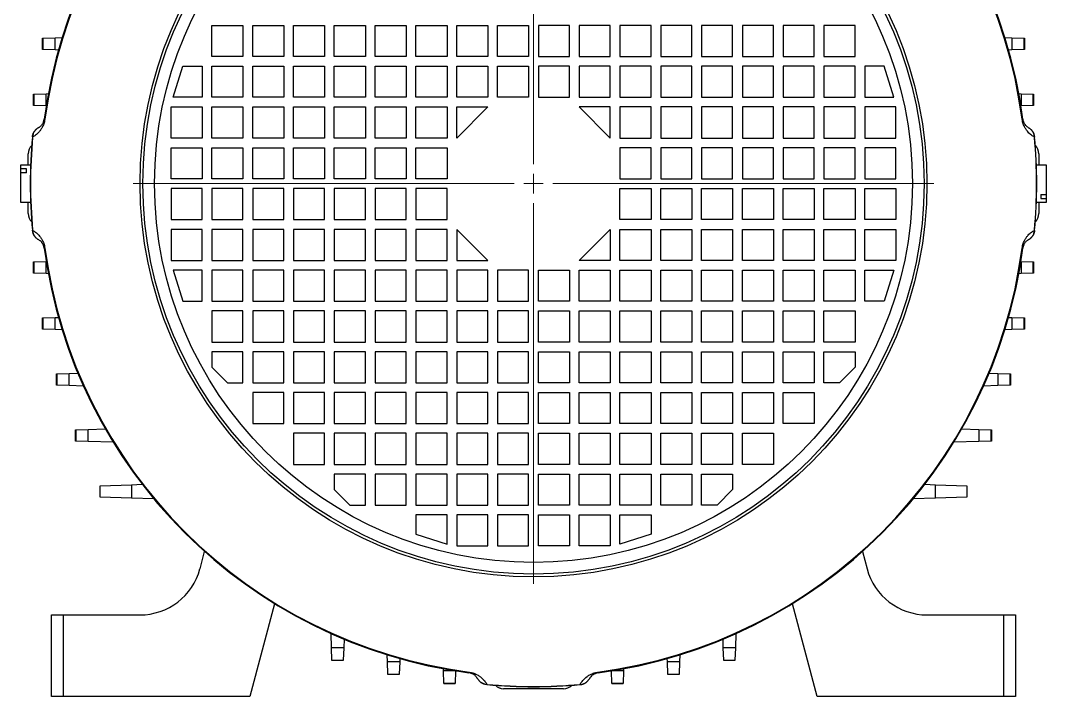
# Model space of a CAD drawing. Header units: millimetres. Extents: x 15 to 1184, y 5 to 836.
# Drawn here: x 281.2 to 413.2, y 488.7 to 575.7 of the extents above; entities that cross this region are included whole.
import ezdxf

# ---------------------------------------------------------------- set-up
doc = ezdxf.new("R2010")
doc.units = ezdxf.units.MM

# ---------------------------------------------------------------- blocks, each defined once
blk = doc.blocks.new('SW_CENTERMARKSYMBOL_0')
at = {"color": 0, "linetype": 'Continuous', "lineweight": 18}
for p, q in [((0, 2.5), (0, 51.5)), ((-2.5, 0), (-51.5, 0)), ((0, 0), (-1.25, 0)), ((0, 0), (0, 1.25)), ((0, 0), (0, -1.25)), ((0, 0), (1.25, 0)), ((2.5, 0), (51.5, 0)), ((0, -2.5), (0, -51.5))]:
    blk.add_line(p, q, dxfattribs=at)

msp = doc.modelspace()

# ---------------------------------------------------------------- linework, layer by layer
at = {"color": 7, "linetype": 'Continuous', "lineweight": 25}
for p, q in [((305.87, 571.1), (305.87, 575.1)), ((305.87, 575.1), (309.87, 575.1)), ((309.87, 575.1), (309.87, 571.1)), ((311.12, 571.1), (311.12, 575.1)), ((311.12, 575.1), (315.12, 575.1)), ((315.12, 575.1), (315.12, 571.1)), ((316.37, 571.1), (316.37, 575.1)), ((316.37, 575.1), (320.37, 575.1)), ((320.37, 575.1), (320.37, 571.1)), ((321.62, 571.1), (321.62, 575.1)), ((321.62, 575.1), (325.62, 575.1)), ((325.62, 575.1), (325.62, 571.1)), ((326.87, 571.1), (326.87, 575.1)), ((326.87, 575.1), (330.87, 575.1)), ((330.87, 575.1), (330.87, 571.1)), ((332.12, 571.1), (332.12, 575.1)), ((332.12, 575.1), (336.12, 575.1)), ((336.12, 575.1), (336.12, 571.1)), ((337.37, 571.1), (337.37, 575.1)), ((337.37, 575.1), (341.37, 575.1)), ((341.37, 575.1), (341.37, 571.1)), ((342.62, 575.1), (346.62, 575.1)), ((342.62, 571.1), (342.62, 575.1)), ((346.62, 575.1), (346.62, 571.1)), ((351.87, 575.1), (347.87, 575.1)), ((347.87, 575.1), (347.87, 571.1)), ((351.87, 571.1), (351.87, 575.1)), ((357.12, 575.1), (353.12, 575.1)), ((353.12, 575.1), (353.12, 571.1)), ((357.12, 571.1), (357.12, 575.1)), ((362.37, 575.1), (358.37, 575.1)), ((358.37, 575.1), (358.37, 571.1)), ((362.37, 571.1), (362.37, 575.1)), ((367.62, 575.1), (363.62, 575.1)), ((363.62, 575.1), (363.62, 571.1)), ((367.62, 571.1), (367.62, 575.1)), ((372.87, 575.1), (368.87, 575.1)), ((368.87, 575.1), (368.87, 571.1)), ((372.87, 571.1), (372.87, 575.1)), ((378.12, 575.1), (374.12, 575.1)), ((374.12, 575.1), (374.12, 571.1)), ((378.12, 571.1), (378.12, 575.1)), ((383.37, 575.1), (379.37, 575.1)), ((379.37, 575.1), (379.37, 571.1)), ((383.37, 571.1), (383.37, 575.1)), ((388.62, 575.1), (384.62, 575.1)), ((384.62, 575.1), (384.62, 571.1)), ((388.62, 571.1), (388.62, 575.1)), ((284.08, 572), (284.08, 573.45)), ((284.08, 573.45), (284.12, 573.45)), ((284.12, 573.45), (285.7, 573.51)), ((284.12, 573.45), (284.12, 572)), ((285.7, 573.51), (286.6, 573.54)), ((285.7, 571.95), (285.7, 573.51)), ((407.9, 573.54), (408.79, 573.51)), ((408.79, 573.51), (408.79, 571.95)), ((408.79, 573.51), (410.37, 573.45)), ((410.37, 572), (410.37, 573.45)), ((410.37, 573.45), (410.41, 573.45)), ((410.41, 573.45), (410.41, 572)), ((284.12, 572), (284.08, 572)), ((285.7, 571.95), (284.12, 572)), ((286.12, 571.93), (285.7, 571.95)), ((408.79, 571.95), (408.37, 571.93)), ((410.37, 572), (408.79, 571.95)), ((410.41, 572), (410.37, 572)), ((309.87, 571.1), (305.87, 571.1)), ((315.12, 571.1), (311.12, 571.1)), ((320.37, 571.1), (316.37, 571.1)), ((325.62, 571.1), (321.62, 571.1)), ((330.87, 571.1), (326.87, 571.1)), ((336.12, 571.1), (332.12, 571.1)), ((341.37, 571.1), (337.37, 571.1)), ((346.62, 571.1), (342.62, 571.1)), ((347.87, 571.1), (351.87, 571.1)), ((353.12, 571.1), (357.12, 571.1)), ((358.37, 571.1), (362.37, 571.1)), ((363.62, 571.1), (367.62, 571.1)), ((368.87, 571.1), (372.87, 571.1)), ((374.12, 571.1), (378.12, 571.1)), ((379.37, 571.1), (383.37, 571.1)), ((384.62, 571.1), (388.62, 571.1)), ((300.87, 565.85), (302.12, 569.85)), ((302.12, 569.85), (304.62, 569.85)), ((304.62, 569.85), (304.62, 565.85)), ((305.87, 565.85), (305.87, 569.85)), ((305.87, 569.85), (309.87, 569.85)), ((309.87, 569.85), (309.87, 565.85)), ((311.12, 565.85), (311.12, 569.85)), ((311.12, 569.85), (315.12, 569.85)), ((315.12, 569.85), (315.12, 565.85)), ((316.37, 569.85), (320.37, 569.85)), ((316.37, 565.85), (316.37, 569.85)), ((320.37, 569.85), (320.37, 565.85)), ((321.62, 569.85), (325.62, 569.85)), ((321.62, 565.85), (321.62, 569.85)), ((325.62, 569.85), (325.62, 565.85)), ((326.87, 569.85), (330.87, 569.85)), ((326.87, 565.85), (326.87, 569.85)), ((330.87, 569.85), (330.87, 565.85)), ((332.12, 565.85), (332.12, 569.85)), ((332.12, 569.85), (336.12, 569.85)), ((336.12, 569.85), (336.12, 565.85)), ((337.37, 565.85), (337.37, 569.85)), ((337.37, 569.85), (341.37, 569.85)), ((341.37, 569.85), (341.37, 565.85)), ((342.62, 565.85), (342.62, 569.85)), ((342.62, 569.85), (346.62, 569.85)), ((346.62, 569.85), (346.62, 565.85)), ((351.87, 569.85), (347.87, 569.85)), ((347.87, 569.85), (347.87, 565.85)), ((351.87, 565.85), (351.87, 569.85)), ((357.12, 569.85), (353.12, 569.85)), ((353.12, 569.85), (353.12, 565.85)), ((357.12, 565.85), (357.12, 569.85)), ((362.37, 569.85), (358.37, 569.85)), ((358.37, 569.85), (358.37, 565.85)), ((362.37, 565.85), (362.37, 569.85)), ((363.62, 569.85), (363.62, 565.85)), ((367.62, 569.85), (363.62, 569.85)), ((367.62, 565.85), (367.62, 569.85)), ((368.87, 569.85), (368.87, 565.85)), ((372.87, 569.85), (368.87, 569.85)), ((372.87, 565.85), (372.87, 569.85)), ((374.12, 569.85), (374.12, 565.85)), ((378.12, 569.85), (374.12, 569.85)), ((378.12, 565.85), (378.12, 569.85)), ((383.37, 569.85), (379.37, 569.85)), ((379.37, 569.85), (379.37, 565.85)), ((383.37, 565.85), (383.37, 569.85)), ((388.62, 569.85), (384.62, 569.85)), ((384.62, 569.85), (384.62, 565.85)), ((388.62, 565.85), (388.62, 569.85)), ((389.87, 569.85), (389.87, 565.85)), ((392.37, 569.85), (389.87, 569.85)), ((393.62, 565.85), (392.37, 569.85)), ((282.94, 566.25), (284.53, 566.31)), ((284.53, 566.31), (284.81, 566.32)), ((284.53, 564.75), (284.53, 566.31)), ((409.68, 566.32), (409.97, 566.31)), ((409.97, 566.31), (409.97, 564.75)), ((409.97, 566.31), (411.55, 566.25)), ((282.9, 564.8), (282.9, 566.25)), ((282.9, 566.25), (282.94, 566.25)), ((282.94, 566.25), (282.94, 564.8)), ((304.62, 565.85), (300.87, 565.85)), ((309.87, 565.85), (305.87, 565.85)), ((315.12, 565.85), (311.12, 565.85)), ((320.37, 565.85), (316.37, 565.85)), ((325.62, 565.85), (321.62, 565.85)), ((330.87, 565.85), (326.87, 565.85)), ((336.12, 565.85), (332.12, 565.85)), ((341.37, 565.85), (337.37, 565.85)), ((346.62, 565.85), (342.62, 565.85)), ((347.87, 565.85), (351.87, 565.85)), ((353.12, 565.85), (357.12, 565.85)), ((358.37, 565.85), (362.37, 565.85)), ((363.62, 565.85), (367.62, 565.85)), ((368.87, 565.85), (372.87, 565.85)), ((374.12, 565.85), (378.12, 565.85)), ((379.37, 565.85), (383.37, 565.85)), ((384.62, 565.85), (388.62, 565.85)), ((389.87, 565.85), (393.62, 565.85)), ((411.55, 564.8), (411.55, 566.25)), ((411.55, 566.25), (411.59, 566.25)), ((411.59, 566.25), (411.59, 564.8)), ((282.94, 564.8), (282.9, 564.8)), ((284.53, 564.75), (282.94, 564.8)), ((284.54, 564.75), (284.53, 564.75)), ((300.62, 564.6), (304.62, 564.6)), ((300.62, 560.6), (300.62, 564.6)), ((304.62, 564.6), (304.62, 560.6)), ((305.87, 564.6), (309.87, 564.6)), ((305.87, 560.6), (305.87, 564.6)), ((309.87, 564.6), (309.87, 560.6)), ((311.12, 564.6), (315.12, 564.6)), ((311.12, 560.6), (311.12, 564.6)), ((315.12, 564.6), (315.12, 560.6)), ((316.37, 564.6), (320.37, 564.6)), ((316.37, 560.6), (316.37, 564.6)), ((320.37, 564.6), (320.37, 560.6)), ((321.62, 564.6), (325.62, 564.6)), ((321.62, 560.6), (321.62, 564.6)), ((325.62, 564.6), (325.62, 560.6)), ((326.87, 564.6), (330.87, 564.6)), ((326.87, 560.6), (326.87, 564.6)), ((330.87, 564.6), (330.87, 560.6)), ((332.12, 560.6), (332.12, 564.6)), ((332.12, 564.6), (336.12, 564.6)), ((336.12, 564.6), (336.12, 560.6)), ((337.37, 560.6), (337.37, 564.6)), ((341.37, 564.6), (337.37, 560.6)), ((337.37, 564.6), (341.37, 564.6)), ((357.12, 564.6), (353.12, 564.6)), ((353.12, 564.6), (357.12, 560.6)), ((357.12, 560.6), (357.12, 564.6)), ((362.37, 564.6), (358.37, 564.6)), ((358.37, 564.6), (358.37, 560.6)), ((362.37, 560.6), (362.37, 564.6)), ((367.62, 564.6), (363.62, 564.6)), ((363.62, 564.6), (363.62, 560.6)), ((367.62, 560.6), (367.62, 564.6)), ((372.87, 564.6), (368.87, 564.6)), ((368.87, 564.6), (368.87, 560.6)), ((372.87, 560.6), (372.87, 564.6)), ((378.12, 564.6), (374.12, 564.6)), ((374.12, 564.6), (374.12, 560.6)), ((378.12, 560.6), (378.12, 564.6)), ((383.37, 564.6), (379.37, 564.6)), ((379.37, 564.6), (379.37, 560.6)), ((383.37, 560.6), (383.37, 564.6)), ((388.62, 564.6), (384.62, 564.6)), ((384.62, 564.6), (384.62, 560.6)), ((388.62, 560.6), (388.62, 564.6)), ((393.87, 564.6), (389.87, 564.6)), ((389.87, 564.6), (389.87, 560.6)), ((393.87, 560.6), (393.87, 564.6)), ((409.97, 564.75), (409.95, 564.75)), ((411.55, 564.8), (409.97, 564.75)), ((411.59, 564.8), (411.55, 564.8)), ((284.29, 563.03), (284.38, 563.02)), ((410.2, 563.03), (410.12, 563.02)), ((282.8, 560.73), (282.78, 560.73)), ((304.62, 560.6), (300.62, 560.6)), ((309.87, 560.6), (305.87, 560.6)), ((315.12, 560.6), (311.12, 560.6)), ((320.37, 560.6), (316.37, 560.6)), ((325.62, 560.6), (321.62, 560.6)), ((330.87, 560.6), (326.87, 560.6)), ((336.12, 560.6), (332.12, 560.6)), ((358.37, 560.6), (362.37, 560.6)), ((363.62, 560.6), (367.62, 560.6)), ((368.87, 560.6), (372.87, 560.6)), ((374.12, 560.6), (378.12, 560.6)), ((379.37, 560.6), (383.37, 560.6)), ((384.62, 560.6), (388.62, 560.6)), ((389.87, 560.6), (393.87, 560.6)), ((411.72, 560.73), (411.69, 560.73)), ((282.25, 557.1), (282.25, 558.58)), ((282.32, 559.04), (282.32, 559.05)), ((282.32, 559.05), (282.32, 559.05)), ((300.62, 559.35), (304.62, 559.35)), ((300.62, 555.35), (300.62, 559.35)), ((304.62, 559.35), (304.62, 555.35)), ((305.87, 559.35), (309.87, 559.35)), ((305.87, 555.35), (305.87, 559.35)), ((309.87, 559.35), (309.87, 555.35)), ((311.12, 559.35), (315.12, 559.35)), ((311.12, 555.35), (311.12, 559.35)), ((315.12, 559.35), (315.12, 555.35)), ((316.37, 559.35), (320.37, 559.35)), ((316.37, 555.35), (316.37, 559.35)), ((320.37, 559.35), (320.37, 555.35)), ((321.62, 555.35), (321.62, 559.35)), ((321.62, 559.35), (325.62, 559.35)), ((325.62, 559.35), (325.62, 555.35)), ((326.87, 559.35), (330.87, 559.35)), ((326.87, 555.35), (326.87, 559.35)), ((330.87, 559.35), (330.87, 555.35)), ((332.12, 559.35), (336.12, 559.35)), ((332.12, 555.35), (332.12, 559.35)), ((336.12, 559.35), (336.12, 555.35)), ((362.37, 559.35), (358.37, 559.35)), ((358.37, 559.35), (358.37, 555.35)), ((362.37, 555.35), (362.37, 559.35)), ((367.62, 559.35), (363.62, 559.35)), ((363.62, 559.35), (363.62, 555.35)), ((367.62, 555.35), (367.62, 559.35)), ((372.87, 559.35), (368.87, 559.35)), ((368.87, 559.35), (368.87, 555.35)), ((372.87, 555.35), (372.87, 559.35)), ((378.12, 559.35), (374.12, 559.35)), ((374.12, 559.35), (374.12, 555.35)), ((378.12, 555.35), (378.12, 559.35)), ((383.37, 559.35), (379.37, 559.35)), ((379.37, 559.35), (379.37, 555.35)), ((383.37, 555.35), (383.37, 559.35)), ((388.62, 559.35), (384.62, 559.35)), ((384.62, 559.35), (384.62, 555.35)), ((388.62, 555.35), (388.62, 559.35)), ((393.87, 559.35), (389.87, 559.35)), ((389.87, 559.35), (389.87, 555.35)), ((393.87, 555.35), (393.87, 559.35)), ((412.17, 559.05), (412.17, 559.04)), ((412.17, 559.05), (412.17, 559.05)), ((412.25, 558.58), (412.25, 557.1)), ((282.54, 557.1), (281.25, 557.1)), ((281.25, 557.1), (281.25, 556.65)), ((413.25, 557.1), (411.95, 557.1)), ((413.25, 553.34), (413.25, 557.1)), ((282, 556.65), (281.25, 556.65)), ((281.25, 556.65), (281.25, 556.12)), ((281.25, 556.12), (281.25, 552.35)), ((282, 556.12), (281.25, 556.12)), ((282, 556.12), (282, 556.65)), ((304.62, 555.35), (300.62, 555.35)), ((309.87, 555.35), (305.87, 555.35)), ((315.12, 555.35), (311.12, 555.35)), ((320.37, 555.35), (316.37, 555.35)), ((325.62, 555.35), (321.62, 555.35)), ((330.87, 555.35), (326.87, 555.35)), ((336.12, 555.35), (332.12, 555.35)), ((358.37, 555.35), (362.37, 555.35)), ((363.62, 555.35), (367.62, 555.35)), ((368.87, 555.35), (372.87, 555.35)), ((374.12, 555.35), (378.12, 555.35)), ((379.37, 555.35), (383.37, 555.35)), ((384.62, 555.35), (388.62, 555.35)), ((389.87, 555.35), (393.87, 555.35)), ((300.62, 554.1), (300.62, 550.1)), ((304.62, 554.1), (300.62, 554.1)), ((304.62, 550.1), (304.62, 554.1)), ((305.87, 554.1), (305.87, 550.1)), ((309.87, 554.1), (305.87, 554.1)), ((309.87, 550.1), (309.87, 554.1)), ((311.12, 554.1), (311.12, 550.1)), ((315.12, 554.1), (311.12, 554.1)), ((315.12, 550.1), (315.12, 554.1)), ((316.37, 554.1), (316.37, 550.1)), ((320.37, 554.1), (316.37, 554.1)), ((320.37, 550.1), (320.37, 554.1)), ((321.62, 554.1), (321.62, 550.1)), ((325.62, 554.1), (321.62, 554.1)), ((325.62, 550.1), (325.62, 554.1)), ((326.87, 554.1), (326.87, 550.1)), ((330.87, 554.1), (326.87, 554.1)), ((330.87, 550.1), (330.87, 554.1)), ((332.12, 554.1), (332.12, 550.1)), ((336.12, 554.1), (332.12, 554.1)), ((336.12, 550.1), (336.12, 554.1)), ((358.37, 554.1), (362.37, 554.1)), ((358.37, 550.1), (358.37, 554.1)), ((362.37, 554.1), (362.37, 550.1)), ((363.62, 554.1), (367.62, 554.1)), ((363.62, 550.1), (363.62, 554.1)), ((367.62, 554.1), (367.62, 550.1)), ((368.87, 554.1), (372.87, 554.1)), ((368.87, 550.1), (368.87, 554.1)), ((372.87, 554.1), (372.87, 550.1)), ((374.12, 554.1), (378.12, 554.1)), ((374.12, 550.1), (374.12, 554.1)), ((378.12, 554.1), (378.12, 550.1)), ((379.37, 554.1), (383.37, 554.1)), ((379.37, 550.1), (379.37, 554.1)), ((383.37, 554.1), (383.37, 550.1)), ((384.62, 554.1), (388.62, 554.1)), ((384.62, 550.1), (384.62, 554.1)), ((388.62, 554.1), (388.62, 550.1)), ((389.87, 554.1), (393.87, 554.1)), ((389.87, 550.1), (389.87, 554.1)), ((393.87, 554.1), (393.87, 550.1)), ((412.5, 553.34), (413.25, 553.34)), ((412.5, 553.34), (412.5, 552.8)), ((413.25, 552.8), (413.25, 553.34)), ((281.25, 552.35), (282.54, 552.35)), ((282.25, 550.88), (282.25, 552.35)), ((411.95, 552.35), (413.25, 552.35)), ((412.25, 552.35), (412.25, 550.88)), ((412.5, 552.8), (413.25, 552.8)), ((413.25, 552.35), (413.25, 552.8)), ((282.32, 550.4), (282.32, 550.42)), ((282.32, 550.4), (282.32, 550.4)), ((300.62, 550.1), (304.62, 550.1)), ((305.87, 550.1), (309.87, 550.1)), ((311.12, 550.1), (315.12, 550.1)), ((316.37, 550.1), (320.37, 550.1)), ((321.62, 550.1), (325.62, 550.1)), ((326.87, 550.1), (330.87, 550.1)), ((332.12, 550.1), (336.12, 550.1)), ((362.37, 550.1), (358.37, 550.1)), ((367.62, 550.1), (363.62, 550.1)), ((372.87, 550.1), (368.87, 550.1)), ((378.12, 550.1), (374.12, 550.1)), ((383.37, 550.1), (379.37, 550.1)), ((388.62, 550.1), (384.62, 550.1)), ((393.87, 550.1), (389.87, 550.1)), ((412.17, 550.42), (412.17, 550.4)), ((412.17, 550.4), (412.17, 550.4)), ((282.78, 548.73), (282.8, 548.73)), ((304.62, 548.85), (300.62, 548.85)), ((300.62, 548.85), (300.62, 544.85)), ((304.62, 544.85), (304.62, 548.85)), ((309.87, 548.85), (305.87, 548.85)), ((305.87, 548.85), (305.87, 544.85)), ((309.87, 544.85), (309.87, 548.85)), ((315.12, 548.85), (311.12, 548.85)), ((311.12, 548.85), (311.12, 544.85)), ((315.12, 544.85), (315.12, 548.85)), ((320.37, 548.85), (316.37, 548.85)), ((316.37, 548.85), (316.37, 544.85)), ((320.37, 544.85), (320.37, 548.85)), ((325.62, 548.85), (321.62, 548.85)), ((321.62, 548.85), (321.62, 544.85)), ((325.62, 544.85), (325.62, 548.85)), ((330.87, 548.85), (326.87, 548.85)), ((326.87, 548.85), (326.87, 544.85)), ((330.87, 544.85), (330.87, 548.85)), ((332.12, 548.85), (332.12, 544.85)), ((336.12, 548.85), (332.12, 548.85)), ((336.12, 544.85), (336.12, 548.85)), ((337.37, 548.85), (337.37, 544.85)), ((341.37, 544.85), (337.37, 548.85)), ((353.12, 544.85), (357.12, 548.85)), ((357.12, 548.85), (357.12, 544.85)), ((358.37, 548.85), (362.37, 548.85)), ((358.37, 544.85), (358.37, 548.85)), ((362.37, 548.85), (362.37, 544.85)), ((363.62, 544.85), (363.62, 548.85)), ((363.62, 548.85), (367.62, 548.85)), ((367.62, 548.85), (367.62, 544.85)), ((368.87, 544.85), (368.87, 548.85)), ((368.87, 548.85), (372.87, 548.85)), ((372.87, 548.85), (372.87, 544.85)), ((374.12, 544.85), (374.12, 548.85)), ((374.12, 548.85), (378.12, 548.85)), ((378.12, 548.85), (378.12, 544.85)), ((379.37, 544.85), (379.37, 548.85)), ((379.37, 548.85), (383.37, 548.85)), ((383.37, 548.85), (383.37, 544.85)), ((384.62, 544.85), (384.62, 548.85)), ((384.62, 548.85), (388.62, 548.85)), ((388.62, 548.85), (388.62, 544.85)), ((389.87, 544.85), (389.87, 548.85)), ((389.87, 548.85), (393.87, 548.85)), ((393.87, 548.85), (393.87, 544.85)), ((411.69, 548.73), (411.72, 548.73)), ((284.29, 546.43), (284.38, 546.44)), ((410.12, 546.44), (410.2, 546.43)), ((282.9, 543.2), (282.9, 544.65)), ((282.9, 544.65), (282.94, 544.65)), ((282.94, 544.65), (284.53, 544.71)), ((282.94, 544.65), (282.94, 543.2)), ((284.53, 543.15), (284.53, 544.71)), ((284.53, 544.71), (284.54, 544.71)), ((300.62, 544.85), (304.62, 544.85)), ((305.87, 544.85), (309.87, 544.85)), ((311.12, 544.85), (315.12, 544.85)), ((316.37, 544.85), (320.37, 544.85)), ((321.62, 544.85), (325.62, 544.85)), ((326.87, 544.85), (330.87, 544.85)), ((332.12, 544.85), (336.12, 544.85)), ((337.37, 544.85), (341.37, 544.85)), ((357.12, 544.85), (353.12, 544.85)), ((362.37, 544.85), (358.37, 544.85)), ((367.62, 544.85), (363.62, 544.85)), ((372.87, 544.85), (368.87, 544.85)), ((378.12, 544.85), (374.12, 544.85)), ((383.37, 544.85), (379.37, 544.85)), ((388.62, 544.85), (384.62, 544.85)), ((393.87, 544.85), (389.87, 544.85)), ((409.95, 544.71), (409.97, 544.71)), ((409.97, 544.71), (409.97, 543.15)), ((409.97, 544.71), (411.55, 544.65)), ((411.55, 543.2), (411.55, 544.65)), ((411.55, 544.65), (411.59, 544.65)), ((411.59, 544.65), (411.59, 543.2)), ((282.94, 543.2), (282.9, 543.2)), ((284.53, 543.15), (282.94, 543.2)), ((284.81, 543.14), (284.53, 543.15)), ((304.62, 543.6), (300.87, 543.6)), ((300.87, 543.6), (302.12, 539.6)), ((304.62, 539.6), (304.62, 543.6)), ((309.87, 543.6), (305.87, 543.6)), ((305.87, 543.6), (305.87, 539.6)), ((309.87, 539.6), (309.87, 543.6)), ((315.12, 543.6), (311.12, 543.6)), ((311.12, 543.6), (311.12, 539.6)), ((315.12, 539.6), (315.12, 543.6)), ((320.37, 543.6), (316.37, 543.6)), ((316.37, 543.6), (316.37, 539.6)), ((320.37, 539.6), (320.37, 543.6)), ((325.62, 543.6), (321.62, 543.6)), ((321.62, 543.6), (321.62, 539.6)), ((325.62, 539.6), (325.62, 543.6)), ((330.87, 543.6), (326.87, 543.6)), ((326.87, 543.6), (326.87, 539.6)), ((330.87, 539.6), (330.87, 543.6)), ((336.12, 543.6), (332.12, 543.6)), ((332.12, 543.6), (332.12, 539.6)), ((336.12, 539.6), (336.12, 543.6)), ((341.37, 543.6), (337.37, 543.6)), ((337.37, 543.6), (337.37, 539.6)), ((341.37, 539.6), (341.37, 543.6)), ((346.62, 543.6), (342.62, 543.6)), ((342.62, 543.6), (342.62, 539.6)), ((346.62, 539.6), (346.62, 543.6)), ((347.87, 543.6), (351.87, 543.6)), ((347.87, 539.6), (347.87, 543.6)), ((351.87, 543.6), (351.87, 539.6)), ((353.12, 543.6), (357.12, 543.6)), ((353.12, 539.6), (353.12, 543.6)), ((357.12, 543.6), (357.12, 539.6)), ((358.37, 543.6), (362.37, 543.6)), ((358.37, 539.6), (358.37, 543.6)), ((362.37, 543.6), (362.37, 539.6)), ((363.62, 543.6), (367.62, 543.6)), ((363.62, 539.6), (363.62, 543.6)), ((367.62, 543.6), (367.62, 539.6)), ((368.87, 543.6), (372.87, 543.6)), ((368.87, 539.6), (368.87, 543.6)), ((372.87, 543.6), (372.87, 539.6)), ((374.12, 543.6), (378.12, 543.6)), ((374.12, 539.6), (374.12, 543.6)), ((378.12, 543.6), (378.12, 539.6)), ((379.37, 543.6), (383.37, 543.6)), ((379.37, 539.6), (379.37, 543.6)), ((383.37, 543.6), (383.37, 539.6)), ((384.62, 543.6), (388.62, 543.6)), ((384.62, 539.6), (384.62, 543.6)), ((388.62, 543.6), (388.62, 539.6)), ((389.87, 543.6), (393.62, 543.6)), ((389.87, 539.6), (389.87, 543.6)), ((393.62, 543.6), (392.37, 539.6)), ((409.97, 543.15), (409.68, 543.14)), ((411.55, 543.2), (409.97, 543.15)), ((411.59, 543.2), (411.55, 543.2)), ((302.12, 539.6), (304.62, 539.6)), ((305.87, 539.6), (309.87, 539.6)), ((311.12, 539.6), (315.12, 539.6)), ((316.37, 539.6), (320.37, 539.6)), ((321.62, 539.6), (325.62, 539.6)), ((326.87, 539.6), (330.87, 539.6)), ((332.12, 539.6), (336.12, 539.6)), ((337.37, 539.6), (341.37, 539.6)), ((342.62, 539.6), (346.62, 539.6)), ((351.87, 539.6), (347.87, 539.6)), ((357.12, 539.6), (353.12, 539.6)), ((362.37, 539.6), (358.37, 539.6)), ((367.62, 539.6), (363.62, 539.6)), ((372.87, 539.6), (368.87, 539.6)), ((378.12, 539.6), (374.12, 539.6)), ((383.37, 539.6), (379.37, 539.6)), ((388.62, 539.6), (384.62, 539.6)), ((392.37, 539.6), (389.87, 539.6)), ((284.08, 536), (284.08, 537.45)), ((284.08, 537.45), (284.12, 537.45)), ((284.12, 537.45), (285.7, 537.51)), ((284.12, 537.45), (284.12, 536)), ((285.7, 537.51), (286.12, 537.52)), ((285.7, 535.95), (285.7, 537.51)), ((309.87, 538.35), (305.87, 538.35)), ((305.87, 538.35), (305.87, 534.35)), ((309.87, 534.35), (309.87, 538.35)), ((315.12, 538.35), (311.12, 538.35)), ((311.12, 538.35), (311.12, 534.35)), ((315.12, 534.35), (315.12, 538.35)), ((320.37, 538.35), (316.37, 538.35)), ((316.37, 538.35), (316.37, 534.35)), ((320.37, 534.35), (320.37, 538.35)), ((325.62, 538.35), (321.62, 538.35)), ((321.62, 538.35), (321.62, 534.35)), ((325.62, 534.35), (325.62, 538.35)), ((330.87, 538.35), (326.87, 538.35)), ((326.87, 538.35), (326.87, 534.35)), ((330.87, 534.35), (330.87, 538.35)), ((336.12, 538.35), (332.12, 538.35)), ((332.12, 538.35), (332.12, 534.35)), ((336.12, 534.35), (336.12, 538.35)), ((341.37, 538.35), (337.37, 538.35)), ((337.37, 538.35), (337.37, 534.35)), ((341.37, 534.35), (341.37, 538.35)), ((346.62, 538.35), (342.62, 538.35)), ((342.62, 538.35), (342.62, 534.35)), ((346.62, 534.35), (346.62, 538.35)), ((347.87, 534.35), (347.87, 538.35)), ((347.87, 538.35), (351.87, 538.35)), ((351.87, 538.35), (351.87, 534.35)), ((353.12, 538.35), (357.12, 538.35)), ((353.12, 534.35), (353.12, 538.35)), ((357.12, 538.35), (357.12, 534.35)), ((358.37, 538.35), (362.37, 538.35)), ((358.37, 534.35), (358.37, 538.35)), ((362.37, 538.35), (362.37, 534.35)), ((363.62, 534.35), (363.62, 538.35)), ((363.62, 538.35), (367.62, 538.35)), ((367.62, 538.35), (367.62, 534.35)), ((368.87, 538.35), (372.87, 538.35)), ((368.87, 534.35), (368.87, 538.35)), ((372.87, 538.35), (372.87, 534.35)), ((374.12, 538.35), (378.12, 538.35)), ((374.12, 534.35), (374.12, 538.35)), ((378.12, 538.35), (378.12, 534.35)), ((379.37, 538.35), (383.37, 538.35)), ((379.37, 534.35), (379.37, 538.35)), ((383.37, 538.35), (383.37, 534.35)), ((384.62, 538.35), (388.62, 538.35)), ((384.62, 534.35), (384.62, 538.35)), ((388.62, 538.35), (388.62, 534.35)), ((408.37, 537.52), (408.79, 537.51)), ((408.79, 537.51), (408.79, 535.95)), ((408.79, 537.51), (410.37, 537.45)), ((410.37, 536), (410.37, 537.45)), ((410.37, 537.45), (410.41, 537.45)), ((410.41, 537.45), (410.41, 536)), ((284.12, 536), (284.08, 536)), ((285.7, 535.95), (284.12, 536)), ((286.6, 535.92), (285.7, 535.95)), ((408.79, 535.95), (407.9, 535.92)), ((410.37, 536), (408.79, 535.95)), ((410.41, 536), (410.37, 536)), ((305.87, 534.35), (309.87, 534.35)), ((311.12, 534.35), (315.12, 534.35)), ((316.37, 534.35), (320.37, 534.35)), ((321.62, 534.35), (325.62, 534.35)), ((326.87, 534.35), (330.87, 534.35)), ((332.12, 534.35), (336.12, 534.35)), ((337.37, 534.35), (341.37, 534.35)), ((342.62, 534.35), (346.62, 534.35)), ((351.87, 534.35), (347.87, 534.35)), ((357.12, 534.35), (353.12, 534.35)), ((362.37, 534.35), (358.37, 534.35)), ((367.62, 534.35), (363.62, 534.35)), ((372.87, 534.35), (368.87, 534.35)), ((378.12, 534.35), (374.12, 534.35)), ((383.37, 534.35), (379.37, 534.35)), ((388.62, 534.35), (384.62, 534.35)), ((309.87, 533.1), (305.87, 533.1)), ((305.87, 533.1), (305.87, 531.1)), ((309.87, 529.1), (309.87, 533.1)), ((315.12, 533.1), (311.12, 533.1)), ((311.12, 533.1), (311.12, 529.1)), ((315.12, 529.1), (315.12, 533.1)), ((320.37, 533.1), (316.37, 533.1)), ((316.37, 533.1), (316.37, 529.1)), ((320.37, 529.1), (320.37, 533.1)), ((325.62, 533.1), (321.62, 533.1)), ((321.62, 533.1), (321.62, 529.1)), ((325.62, 529.1), (325.62, 533.1)), ((330.87, 533.1), (326.87, 533.1)), ((326.87, 533.1), (326.87, 529.1)), ((330.87, 529.1), (330.87, 533.1)), ((336.12, 533.1), (332.12, 533.1)), ((332.12, 533.1), (332.12, 529.1)), ((336.12, 529.1), (336.12, 533.1)), ((341.37, 533.1), (337.37, 533.1)), ((337.37, 533.1), (337.37, 529.1)), ((341.37, 529.1), (341.37, 533.1)), ((346.62, 533.1), (342.62, 533.1)), ((342.62, 533.1), (342.62, 529.1)), ((346.62, 529.1), (346.62, 533.1)), ((347.87, 533.1), (351.87, 533.1)), ((347.87, 529.1), (347.87, 533.1)), ((351.87, 533.1), (351.87, 529.1)), ((353.12, 533.1), (357.12, 533.1)), ((353.12, 529.1), (353.12, 533.1)), ((357.12, 533.1), (357.12, 529.1)), ((358.37, 529.1), (358.37, 533.1)), ((358.37, 533.1), (362.37, 533.1)), ((362.37, 533.1), (362.37, 529.1)), ((363.62, 533.1), (367.62, 533.1)), ((363.62, 529.1), (363.62, 533.1)), ((367.62, 533.1), (367.62, 529.1)), ((368.87, 533.1), (372.87, 533.1)), ((368.87, 529.1), (368.87, 533.1)), ((372.87, 533.1), (372.87, 529.1)), ((374.12, 533.1), (378.12, 533.1)), ((374.12, 529.1), (374.12, 533.1)), ((378.12, 533.1), (378.12, 529.1)), ((379.37, 533.1), (383.37, 533.1)), ((379.37, 529.1), (379.37, 533.1)), ((383.37, 533.1), (383.37, 529.1)), ((384.62, 533.1), (388.62, 533.1)), ((384.62, 529.1), (384.62, 533.1)), ((388.62, 533.1), (388.62, 531.1)), ((305.87, 531.1), (307.87, 529.1)), ((388.62, 531.1), (386.62, 529.1)), ((285.88, 528.8), (285.88, 530.25)), ((285.88, 530.25), (285.92, 530.25)), ((285.92, 530.25), (287.5, 530.31)), ((285.92, 530.25), (285.92, 528.8)), ((287.5, 530.31), (288.61, 530.35)), ((287.5, 528.75), (287.5, 530.31)), ((405.88, 530.35), (406.99, 530.31)), ((406.99, 530.31), (406.99, 528.75)), ((406.99, 530.31), (408.58, 530.25)), ((408.58, 528.8), (408.58, 530.25)), ((408.58, 530.25), (408.62, 530.25)), ((408.62, 530.25), (408.62, 528.8)), ((285.92, 528.8), (285.88, 528.8)), ((287.5, 528.75), (285.92, 528.8)), ((289.33, 528.68), (287.5, 528.75)), ((307.87, 529.1), (309.87, 529.1)), ((311.12, 529.1), (315.12, 529.1)), ((316.37, 529.1), (320.37, 529.1)), ((321.62, 529.1), (325.62, 529.1)), ((326.87, 529.1), (330.87, 529.1)), ((332.12, 529.1), (336.12, 529.1)), ((337.37, 529.1), (341.37, 529.1)), ((342.62, 529.1), (346.62, 529.1)), ((351.87, 529.1), (347.87, 529.1)), ((357.12, 529.1), (353.12, 529.1)), ((362.37, 529.1), (358.37, 529.1)), ((367.62, 529.1), (363.62, 529.1)), ((372.87, 529.1), (368.87, 529.1)), ((378.12, 529.1), (374.12, 529.1)), ((383.37, 529.1), (379.37, 529.1)), ((386.62, 529.1), (384.62, 529.1)), ((406.99, 528.75), (405.16, 528.68)), ((408.58, 528.8), (406.99, 528.75)), ((408.62, 528.8), (408.58, 528.8)), ((315.12, 527.85), (311.12, 527.85)), ((311.12, 527.85), (311.12, 523.85)), ((315.12, 523.85), (315.12, 527.85)), ((320.37, 527.85), (316.37, 527.85)), ((316.37, 527.85), (316.37, 523.85)), ((320.37, 523.85), (320.37, 527.85)), ((325.62, 527.85), (321.62, 527.85)), ((321.62, 527.85), (321.62, 523.85)), ((325.62, 523.85), (325.62, 527.85)), ((330.87, 527.85), (326.87, 527.85)), ((326.87, 527.85), (326.87, 523.85)), ((330.87, 523.85), (330.87, 527.85)), ((336.12, 527.85), (332.12, 527.85)), ((332.12, 527.85), (332.12, 523.85)), ((336.12, 523.85), (336.12, 527.85)), ((341.37, 527.85), (337.37, 527.85)), ((337.37, 527.85), (337.37, 523.85)), ((341.37, 523.85), (341.37, 527.85)), ((346.62, 527.85), (342.62, 527.85)), ((342.62, 527.85), (342.62, 523.85)), ((346.62, 523.85), (346.62, 527.85)), ((347.87, 527.85), (351.87, 527.85)), ((347.87, 523.85), (347.87, 527.85)), ((351.87, 527.85), (351.87, 523.85)), ((353.12, 523.85), (353.12, 527.85)), ((353.12, 527.85), (357.12, 527.85)), ((357.12, 527.85), (357.12, 523.85)), ((358.37, 523.85), (358.37, 527.85)), ((358.37, 527.85), (362.37, 527.85)), ((362.37, 527.85), (362.37, 523.85)), ((363.62, 527.85), (367.62, 527.85)), ((363.62, 523.85), (363.62, 527.85)), ((367.62, 527.85), (367.62, 523.85)), ((368.87, 527.85), (372.87, 527.85)), ((368.87, 523.85), (368.87, 527.85)), ((372.87, 527.85), (372.87, 523.85)), ((374.12, 523.85), (374.12, 527.85)), ((374.12, 527.85), (378.12, 527.85)), ((378.12, 527.85), (378.12, 523.85)), ((379.37, 523.85), (379.37, 527.85)), ((379.37, 527.85), (383.37, 527.85)), ((383.37, 527.85), (383.37, 523.85)), ((288.34, 521.6), (288.34, 523.05)), ((288.34, 523.05), (288.37, 523.05)), ((288.37, 523.05), (289.96, 523.11)), ((288.37, 523.05), (288.37, 521.6)), ((289.96, 523.11), (292.14, 523.19)), ((289.96, 521.55), (289.96, 523.11)), ((311.12, 523.85), (315.12, 523.85)), ((316.37, 523.85), (320.37, 523.85)), ((321.62, 523.85), (325.62, 523.85)), ((326.87, 523.85), (330.87, 523.85)), ((332.12, 523.85), (336.12, 523.85)), ((337.37, 523.85), (341.37, 523.85)), ((342.62, 523.85), (346.62, 523.85)), ((351.87, 523.85), (347.87, 523.85)), ((357.12, 523.85), (353.12, 523.85)), ((362.37, 523.85), (358.37, 523.85)), ((367.62, 523.85), (363.62, 523.85)), ((372.87, 523.85), (368.87, 523.85)), ((378.12, 523.85), (374.12, 523.85)), ((383.37, 523.85), (379.37, 523.85)), ((402.36, 523.19), (404.53, 523.11)), ((404.53, 523.11), (404.53, 521.55)), ((404.53, 523.11), (406.12, 523.05)), ((406.12, 521.6), (406.12, 523.05)), ((406.12, 523.05), (406.16, 523.05)), ((406.16, 523.05), (406.16, 521.6)), ((288.37, 521.6), (288.34, 521.6)), ((289.96, 521.55), (288.37, 521.6)), ((293.17, 521.44), (289.96, 521.55)), ((320.37, 522.6), (316.37, 522.6)), ((316.37, 522.6), (316.37, 518.6)), ((320.37, 518.6), (320.37, 522.6)), ((325.62, 522.6), (321.62, 522.6)), ((321.62, 522.6), (321.62, 518.6)), ((325.62, 518.6), (325.62, 522.6)), ((330.87, 522.6), (326.87, 522.6)), ((326.87, 522.6), (326.87, 518.6)), ((330.87, 518.6), (330.87, 522.6)), ((336.12, 522.6), (332.12, 522.6)), ((332.12, 522.6), (332.12, 518.6)), ((336.12, 518.6), (336.12, 522.6)), ((341.37, 522.6), (337.37, 522.6)), ((337.37, 522.6), (337.37, 518.6)), ((341.37, 518.6), (341.37, 522.6)), ((346.62, 522.6), (342.62, 522.6)), ((342.62, 522.6), (342.62, 518.6)), ((346.62, 518.6), (346.62, 522.6)), ((347.87, 522.6), (351.87, 522.6)), ((347.87, 518.6), (347.87, 522.6)), ((351.87, 522.6), (351.87, 518.6)), ((353.12, 522.6), (357.12, 522.6)), ((353.12, 518.6), (353.12, 522.6)), ((357.12, 522.6), (357.12, 518.6)), ((358.37, 522.6), (362.37, 522.6)), ((358.37, 518.6), (358.37, 522.6)), ((362.37, 522.6), (362.37, 518.6)), ((363.62, 518.6), (363.62, 522.6)), ((363.62, 522.6), (367.62, 522.6)), ((367.62, 522.6), (367.62, 518.6)), ((368.87, 522.6), (372.87, 522.6)), ((368.87, 518.6), (368.87, 522.6)), ((372.87, 522.6), (372.87, 518.6)), ((374.12, 518.6), (374.12, 522.6)), ((374.12, 522.6), (378.12, 522.6)), ((378.12, 522.6), (378.12, 518.6)), ((404.53, 521.55), (401.32, 521.44)), ((406.12, 521.6), (404.53, 521.55)), ((406.16, 521.6), (406.12, 521.6)), ((316.37, 518.6), (320.37, 518.6)), ((321.62, 518.6), (325.62, 518.6)), ((326.87, 518.6), (330.87, 518.6)), ((332.12, 518.6), (336.12, 518.6)), ((337.37, 518.6), (341.37, 518.6)), ((342.62, 518.6), (346.62, 518.6)), ((351.87, 518.6), (347.87, 518.6)), ((357.12, 518.6), (353.12, 518.6)), ((362.37, 518.6), (358.37, 518.6)), ((367.62, 518.6), (363.62, 518.6)), ((372.87, 518.6), (368.87, 518.6)), ((378.12, 518.6), (374.12, 518.6)), ((325.62, 517.35), (321.62, 517.35)), ((321.62, 517.35), (321.62, 515.35)), ((325.62, 513.35), (325.62, 517.35)), ((330.87, 517.35), (326.87, 517.35)), ((326.87, 517.35), (326.87, 513.35)), ((330.87, 513.35), (330.87, 517.35)), ((336.12, 517.35), (332.12, 517.35)), ((332.12, 517.35), (332.12, 513.35)), ((336.12, 513.35), (336.12, 517.35)), ((341.37, 517.35), (337.37, 517.35)), ((337.37, 517.35), (337.37, 513.35)), ((341.37, 513.35), (341.37, 517.35)), ((346.62, 517.35), (342.62, 517.35)), ((342.62, 517.35), (342.62, 513.35)), ((346.62, 513.35), (346.62, 517.35)), ((347.87, 517.35), (351.87, 517.35)), ((347.87, 513.35), (347.87, 517.35)), ((351.87, 517.35), (351.87, 513.35)), ((353.12, 517.35), (357.12, 517.35)), ((353.12, 513.35), (353.12, 517.35)), ((357.12, 517.35), (357.12, 513.35)), ((358.37, 517.35), (362.37, 517.35)), ((358.37, 513.35), (358.37, 517.35)), ((362.37, 517.35), (362.37, 513.35)), ((363.62, 517.35), (367.62, 517.35)), ((363.62, 513.35), (363.62, 517.35)), ((367.62, 517.35), (367.62, 513.35)), ((368.87, 517.35), (372.87, 517.35)), ((368.87, 513.35), (368.87, 517.35)), ((372.87, 517.35), (372.87, 515.35)), ((291.51, 515.85), (295.51, 515.99)), ((291.51, 514.4), (291.51, 515.85)), ((295.51, 515.99), (296.89, 516.04)), ((295.51, 515.99), (295.51, 514.26)), ((321.62, 515.35), (323.62, 513.35)), ((372.87, 515.35), (370.87, 513.35)), ((397.6, 516.04), (398.98, 515.99)), ((398.98, 514.26), (398.98, 515.99)), ((398.98, 515.99), (402.98, 515.85)), ((402.98, 515.85), (402.98, 514.4)), ((295.51, 514.26), (291.51, 514.4)), ((298.39, 514.16), (295.51, 514.26)), ((398.98, 514.26), (396.1, 514.16)), ((402.98, 514.4), (398.98, 514.26)), ((323.62, 513.35), (325.62, 513.35)), ((326.87, 513.35), (330.87, 513.35)), ((332.12, 513.35), (336.12, 513.35)), ((337.37, 513.35), (341.37, 513.35)), ((342.62, 513.35), (346.62, 513.35)), ((351.87, 513.35), (347.87, 513.35)), ((357.12, 513.35), (353.12, 513.35)), ((362.37, 513.35), (358.37, 513.35)), ((367.62, 513.35), (363.62, 513.35)), ((370.87, 513.35), (368.87, 513.35)), ((336.12, 512.1), (332.12, 512.1)), ((332.12, 512.1), (332.12, 509.6)), ((336.12, 508.35), (336.12, 512.1)), ((341.37, 512.1), (337.37, 512.1)), ((337.37, 512.1), (337.37, 508.1)), ((341.37, 508.1), (341.37, 512.1)), ((346.62, 512.1), (342.62, 512.1)), ((342.62, 512.1), (342.62, 508.1)), ((346.62, 508.1), (346.62, 512.1)), ((347.87, 508.1), (347.87, 512.1)), ((347.87, 512.1), (351.87, 512.1)), ((351.87, 512.1), (351.87, 508.1)), ((353.12, 512.1), (357.12, 512.1)), ((353.12, 508.1), (353.12, 512.1)), ((357.12, 512.1), (357.12, 508.1)), ((358.37, 512.1), (362.37, 512.1)), ((358.37, 508.35), (358.37, 512.1)), ((362.37, 512.1), (362.37, 509.6)), ((332.12, 509.6), (336.12, 508.35)), ((362.37, 509.6), (358.37, 508.35)), ((304.34, 505.16), (304.93, 507.38)), ((337.37, 508.1), (341.37, 508.1)), ((342.62, 508.1), (346.62, 508.1)), ((351.87, 508.1), (347.87, 508.1)), ((357.12, 508.1), (353.12, 508.1)), ((389.56, 507.38), (390.16, 505.16)), ((313.94, 500.66), (310.75, 488.73)), ((383.75, 488.73), (380.55, 500.66)), ((285.25, 488.73), (285.25, 499.23)), ((285.25, 499.23), (286.75, 499.23)), ((286.75, 499.23), (286.75, 488.73)), ((286.75, 499.23), (296.61, 499.23)), ((397.89, 499.23), (407.75, 499.23)), ((407.75, 488.73), (407.75, 499.23)), ((407.75, 499.23), (409.25, 499.23)), ((409.25, 499.23), (409.25, 488.73)), ((321.27, 494.98), (321.2, 496.82)), ((373.29, 496.82), (373.23, 494.98)), ((322.87, 496.1), (322.83, 494.98)), ((371.67, 494.98), (371.63, 496.1)), ((322.83, 494.98), (321.27, 494.98)), ((321.32, 493.4), (321.27, 494.98)), ((322.83, 494.98), (322.77, 493.4)), ((328.47, 493.19), (328.43, 494.08)), ((366.06, 494.08), (366.03, 493.19)), ((373.23, 494.98), (371.67, 494.98)), ((371.72, 493.4), (371.67, 494.98)), ((373.23, 494.98), (373.17, 493.4)), ((321.32, 493.4), (322.77, 493.4)), ((321.32, 493.36), (321.32, 493.4)), ((322.77, 493.36), (321.32, 493.36)), ((322.77, 493.4), (322.77, 493.36)), ((330.03, 493.19), (328.47, 493.19)), ((328.52, 491.6), (328.47, 493.19)), ((330.03, 493.19), (329.97, 491.6)), ((330.04, 493.6), (330.03, 493.19)), ((364.47, 493.19), (364.45, 493.6)), ((366.03, 493.19), (364.47, 493.19)), ((364.52, 491.6), (364.47, 493.19)), ((366.03, 493.19), (365.97, 491.6)), ((371.72, 493.4), (373.17, 493.4)), ((371.72, 493.36), (371.72, 493.4)), ((373.17, 493.36), (371.72, 493.36)), ((373.17, 493.4), (373.17, 493.36)), ((328.52, 491.6), (329.97, 491.6)), ((328.52, 491.56), (328.52, 491.6)), ((329.97, 491.56), (328.52, 491.56)), ((329.97, 491.6), (329.97, 491.56)), ((335.67, 492.01), (335.66, 492.3)), ((337.23, 492.01), (335.67, 492.01)), ((335.72, 490.42), (335.67, 492.01)), ((337.23, 492.01), (337.17, 490.42)), ((337.23, 492.02), (337.23, 492.01)), ((338.94, 491.77), (338.96, 491.86)), ((355.54, 491.86), (355.55, 491.77)), ((357.27, 492.01), (357.27, 492.02)), ((358.83, 492.01), (357.27, 492.01)), ((357.32, 490.42), (357.27, 492.01)), ((358.83, 492.01), (358.77, 490.42)), ((358.84, 492.3), (358.83, 492.01)), ((364.52, 491.6), (365.97, 491.6)), ((364.52, 491.56), (364.52, 491.6)), ((365.97, 491.56), (364.52, 491.56)), ((365.97, 491.6), (365.97, 491.56)), ((335.72, 490.42), (337.17, 490.42)), ((335.72, 490.38), (335.72, 490.42)), ((337.17, 490.38), (335.72, 490.38)), ((337.17, 490.42), (337.17, 490.38)), ((341.25, 490.29), (341.25, 490.26)), ((342.92, 489.8), (342.92, 489.81)), ((342.94, 489.8), (342.92, 489.8)), ((351.1, 489.73), (343.4, 489.73)), ((351.57, 489.8), (351.56, 489.8)), ((351.57, 489.81), (351.57, 489.8)), ((353.25, 490.26), (353.25, 490.29)), ((357.32, 490.42), (358.77, 490.42)), ((357.32, 490.38), (357.32, 490.42)), ((358.77, 490.38), (357.32, 490.38)), ((358.77, 490.42), (358.77, 490.38)), ((286.75, 488.73), (285.25, 488.73)), ((310.75, 488.73), (286.75, 488.73)), ((407.75, 488.73), (383.75, 488.73)), ((409.25, 488.73), (407.75, 488.73))]:
    msp.add_line(p, q, dxfattribs=at)
for radius in [50.62, 50.25, 48.75]:
    msp.add_circle((347.25, 554.73), radius, dxfattribs=at)
for centre, radius, start, end in [((347.25, 554.73), 63.5, 97.5125, 172.4875), ((347.25, 554.73), 63.41, 97.5125, 172.4875), ((347.25, 554.73), 63.41, 7.5125, 82.4875), ((347.25, 554.73), 63.5, 7.5125, 82.4875), ((347.25, 554.73), 64.75, 174.682, 185.318), ((347.25, 554.73), 64.72, 174.682, 185.318), ((347.25, 554.73), 64.72, 354.682, 5.318), ((347.25, 554.73), 64.75, 354.682, 5.318), ((283.75, 558.58), 1.5, 135.1718, 180), ((410.75, 558.58), 1.5, 0, 44.8282), ((283.75, 550.88), 1.5, 180, 224.8282), ((410.75, 550.88), 1.5, 315.1718, 0), ((347.25, 554.73), 63.5, 187.5125, 262.4875), ((347.25, 554.73), 63.41, 187.5125, 262.4875), ((347.25, 554.73), 63.41, 277.5125, 352.4875), ((347.25, 554.73), 63.5, 277.5125, 352.4875), ((296.61, 507.23), 8, 270, 345), ((397.89, 507.23), 8, 195, 270), ((347.25, 554.73), 64.72, 264.682, 275.318), ((347.25, 554.73), 64.75, 264.682, 275.318), ((343.4, 491.23), 1.5, 225.1718, 270), ((351.1, 491.23), 1.5, 270, 314.8282)]:
    msp.add_arc(centre, radius, start, end, dxfattribs=at)
for centre, major_axis, ratio, start_param, end_param in [((282.78, 560.73), (0.027, 0.288), 0.004463, 1.504373, 1.570796), ((411.72, 560.73), (-0.027, 0.288), 0.004464, 4.712389, 4.778812), ((282.78, 548.73), (-0.027, 0.288), 0.004464, 1.570796, 1.63722), ((411.72, 548.73), (0.027, 0.288), 0.004463, 4.645966, 4.712389), ((341.25, 490.26), (0.288, -0.027), 0.004463, 4.645966, 4.712389), ((353.25, 490.26), (0.288, 0.027), 0.004464, 4.712389, 4.778812)]:
    msp.add_ellipse(centre, major_axis=major_axis, ratio=ratio, start_param=start_param, end_param=end_param, dxfattribs=at)
for points, knots in [([(284.38, 563.02), (284.36, 562.91), (284.34, 562.8), (284.29, 562.6), (284.26, 562.5), (284.17, 562.23), (284.1, 562.09), (283.96, 561.83), (283.89, 561.71), (283.74, 561.52), (283.67, 561.43), (283.46, 561.2), (283.32, 561.08), (283.06, 560.88), (282.93, 560.79), (282.8, 560.73)], [0, 0, 0, 0, 0.0625, 0.0625, 0.125, 0.125, 0.25, 0.25, 0.375, 0.375, 0.5, 0.5, 0.75, 0.75, 1, 1, 1, 1]), ([(283.54, 561.92), (283.56, 561.93), (283.6, 561.96), (283.67, 562), (283.74, 562.05), (283.83, 562.13), (283.93, 562.23), (284.02, 562.35), (284.1, 562.47), (284.17, 562.6), (284.21, 562.71), (284.24, 562.79), (284.26, 562.88), (284.28, 562.95), (284.29, 563), (284.29, 563.02), (284.29, 563.03)], [0, 0, 0, 0, 0.102349, 0.197609, 0.285794, 0.437997, 0.571574, 0.688087, 0.785894, 0.871569, 0.906351, 0.935837, 0.967884, 0.983931, 0.991966, 1, 1, 1, 1]), ([(411.69, 560.73), (411.57, 560.79), (411.44, 560.88), (411.17, 561.08), (411.03, 561.2), (410.82, 561.43), (410.75, 561.51), (410.61, 561.71), (410.54, 561.82), (410.43, 562.02), (410.39, 562.09), (410.33, 562.24), (410.29, 562.32), (410.23, 562.5), (410.2, 562.6), (410.15, 562.8), (410.13, 562.91), (410.12, 563.02)], [0, 0, 0, 0, 0.25, 0.25, 0.5, 0.5, 0.625, 0.625, 0.75, 0.75, 0.8125, 0.8125, 0.875, 0.875, 0.9375, 0.9375, 1, 1, 1, 1]), ([(410.2, 563.03), (410.2, 563.02), (410.21, 562.99), (410.21, 562.96), (410.22, 562.92), (410.23, 562.85), (410.26, 562.77), (410.29, 562.68), (410.33, 562.59), (410.38, 562.49), (410.45, 562.38), (410.53, 562.27), (410.65, 562.14), (410.76, 562.04), (410.86, 561.98), (410.91, 561.94), (410.94, 561.93), (410.96, 561.92)], [0, 0, 0, 0, 0.009025, 0.017844, 0.026543, 0.035697, 0.071297, 0.104032, 0.142701, 0.207609, 0.285555, 0.384837, 0.499888, 0.749925, 0.874962, 0.931955, 1, 1, 1, 1]), ([(282.78, 560.75), (282.78, 560.78), (282.79, 560.83), (282.8, 560.91), (282.82, 560.99), (282.84, 561.07), (282.87, 561.14), (282.89, 561.21), (282.93, 561.28), (282.96, 561.34), (283, 561.4), (283.03, 561.46), (283.06, 561.49), (283.07, 561.51)], [0, 0, 0, 0, 0.100255, 0.198627, 0.295119, 0.389737, 0.482483, 0.573365, 0.662387, 0.749556, 0.834876, 0.918355, 1, 1, 1, 1]), ([(283.07, 561.51), (283.05, 561.48), (283.03, 561.45), (283.01, 561.42), (282.95, 561.32), (282.9, 561.21), (282.86, 561.09), (282.83, 560.97), (282.81, 560.85), (282.8, 560.73)], [0, 0, 0, 0, 0.0766882, 0.0766882, 0.0766882, 0.3266882, 0.3266882, 0.3266882, 0.5766882, 0.5766882, 0.5766882, 0.5766882]), ([(283.54, 561.92), (283.51, 561.9), (283.46, 561.88), (283.4, 561.83), (283.33, 561.78), (283.28, 561.73), (283.23, 561.69), (283.18, 561.64), (283.14, 561.6), (283.11, 561.55), (283.08, 561.53), (283.07, 561.51)], [0, 0, 0, 0, 0.139056, 0.271279, 0.396595, 0.514938, 0.626244, 0.730456, 0.827518, 0.917381, 1, 1, 1, 1]), ([(411.42, 561.51), (411.4, 561.53), (411.37, 561.58), (411.31, 561.64), (411.24, 561.71), (411.16, 561.78), (411.06, 561.85), (410.99, 561.9), (410.96, 561.92)], [0, 0, 0, 0, 0.127961, 0.27164, 0.430876, 0.605487, 0.79527, 1, 1, 1, 1]), ([(411.42, 561.51), (411.43, 561.49), (411.46, 561.45), (411.5, 561.39), (411.53, 561.33), (411.56, 561.27), (411.59, 561.2), (411.62, 561.12), (411.65, 561.01), (411.68, 560.87), (411.69, 560.77), (411.69, 560.73)], [0, 0, 0, 0, 0.0889891, 0.1757103, 0.2601689, 0.3423733, 0.4223352, 0.5000688, 0.6716085, 0.8381967, 1, 1, 1, 1]), ([(411.72, 560.75), (411.71, 560.78), (411.71, 560.83), (411.69, 560.91), (411.67, 560.99), (411.65, 561.06), (411.63, 561.14), (411.6, 561.21), (411.57, 561.27), (411.53, 561.34), (411.5, 561.4), (411.46, 561.46), (411.43, 561.49), (411.42, 561.51)], [0, 0, 0, 0, 0.0999759, 0.1981258, 0.2944543, 0.388966, 0.481665, 0.5725552, 0.6616403, 0.748924, 0.8344096, 0.9181005, 1, 1, 1, 1]), ([(282.78, 548.71), (282.78, 548.68), (282.79, 548.63), (282.8, 548.55), (282.82, 548.47), (282.84, 548.39), (282.87, 548.32), (282.89, 548.25), (282.93, 548.18), (282.96, 548.12), (283, 548.06), (283.03, 548), (283.06, 547.96), (283.07, 547.94)], [0, 0, 0, 0, 0.099976, 0.198126, 0.294454, 0.388966, 0.481665, 0.572555, 0.66164, 0.748924, 0.83441, 0.9181, 1, 1, 1, 1]), ([(282.8, 548.73), (282.93, 548.66), (283.06, 548.58), (283.32, 548.38), (283.46, 548.26), (283.67, 548.03), (283.74, 547.94), (283.88, 547.75), (283.96, 547.63), (284.06, 547.44), (284.1, 547.37), (284.17, 547.22), (284.2, 547.14), (284.26, 546.96), (284.29, 546.86), (284.34, 546.66), (284.36, 546.55), (284.38, 546.44)], [0, 0, 0, 0, 0.25, 0.25, 0.5, 0.5, 0.625, 0.625, 0.75, 0.75, 0.8125, 0.8125, 0.875, 0.875, 0.9375, 0.9375, 1, 1, 1, 1]), ([(283.07, 547.94), (283.06, 547.96), (283.03, 548), (282.99, 548.07), (282.96, 548.13), (282.93, 548.19), (282.9, 548.25), (282.87, 548.34), (282.84, 548.45), (282.81, 548.59), (282.81, 548.68), (282.8, 548.73)], [0, 0, 0, 0, 0.088989, 0.17571, 0.260169, 0.342373, 0.422335, 0.500069, 0.671609, 0.838197, 1, 1, 1, 1]), ([(283.07, 547.94), (283.09, 547.92), (283.12, 547.88), (283.18, 547.81), (283.25, 547.74), (283.34, 547.67), (283.43, 547.6), (283.5, 547.56), (283.54, 547.54)], [0, 0, 0, 0, 0.127965, 0.271646, 0.430883, 0.605493, 0.795274, 1, 1, 1, 1]), ([(410.12, 546.44), (410.13, 546.55), (410.15, 546.66), (410.2, 546.86), (410.23, 546.96), (410.32, 547.22), (410.39, 547.37), (410.53, 547.63), (410.61, 547.74), (410.75, 547.94), (410.82, 548.03), (411.03, 548.26), (411.17, 548.38), (411.44, 548.58), (411.57, 548.66), (411.69, 548.73)], [0, 0, 0, 0, 0.0625, 0.0625, 0.125, 0.125, 0.25, 0.25, 0.375, 0.375, 0.5, 0.5, 0.75, 0.75, 1, 1, 1, 1]), ([(410.96, 547.54), (410.98, 547.55), (411.03, 547.58), (411.1, 547.63), (411.16, 547.67), (411.22, 547.72), (411.27, 547.77), (411.31, 547.81), (411.35, 547.86), (411.39, 547.9), (411.41, 547.93), (411.42, 547.94)], [0, 0, 0, 0, 0.139056, 0.271279, 0.396595, 0.514938, 0.626244, 0.730456, 0.827518, 0.917381, 1, 1, 1, 1]), ([(411.42, 547.94), (411.44, 547.97), (411.46, 548), (411.48, 548.04), (411.54, 548.14), (411.59, 548.25), (411.63, 548.37), (411.66, 548.48), (411.68, 548.61), (411.69, 548.73)], [0, 0, 0, 0, 0.0766882, 0.0766882, 0.0766882, 0.3266882, 0.3266882, 0.3266882, 0.5766882, 0.5766882, 0.5766882, 0.5766882]), ([(411.72, 548.71), (411.71, 548.68), (411.71, 548.63), (411.69, 548.54), (411.67, 548.47), (411.65, 548.39), (411.63, 548.32), (411.6, 548.25), (411.57, 548.18), (411.53, 548.12), (411.5, 548.06), (411.46, 548), (411.43, 547.96), (411.42, 547.94)], [0, 0, 0, 0, 0.100255, 0.198627, 0.295119, 0.389737, 0.482483, 0.573365, 0.662387, 0.749556, 0.834876, 0.918355, 1, 1, 1, 1]), ([(284.29, 546.43), (284.29, 546.44), (284.29, 546.46), (284.28, 546.5), (284.27, 546.54), (284.26, 546.6), (284.24, 546.68), (284.2, 546.77), (284.16, 546.87), (284.11, 546.97), (284.04, 547.08), (283.97, 547.18), (283.85, 547.31), (283.73, 547.41), (283.63, 547.48), (283.58, 547.52), (283.55, 547.53), (283.54, 547.54)], [0, 0, 0, 0, 0.009025, 0.017844, 0.026543, 0.035697, 0.071297, 0.104032, 0.142701, 0.207609, 0.285555, 0.384837, 0.499888, 0.749925, 0.874962, 0.931955, 1, 1, 1, 1]), ([(410.96, 547.54), (410.93, 547.53), (410.89, 547.5), (410.83, 547.46), (410.75, 547.4), (410.66, 547.33), (410.56, 547.22), (410.47, 547.11), (410.39, 546.98), (410.33, 546.86), (410.28, 546.75), (410.25, 546.66), (410.23, 546.58), (410.21, 546.5), (410.21, 546.46), (410.2, 546.44), (410.2, 546.43)], [0, 0, 0, 0, 0.102349, 0.197609, 0.285794, 0.437997, 0.571574, 0.688087, 0.785894, 0.871569, 0.906351, 0.935837, 0.967884, 0.983931, 0.991966, 1, 1, 1, 1]), ([(340.06, 491.02), (340.04, 491.04), (340.02, 491.08), (339.98, 491.15), (339.92, 491.22), (339.85, 491.31), (339.74, 491.41), (339.63, 491.5), (339.5, 491.59), (339.38, 491.65), (339.27, 491.69), (339.18, 491.72), (339.1, 491.75), (339.02, 491.76), (338.98, 491.77), (338.96, 491.77), (338.94, 491.77)], [0, 0, 0, 0, 0.102349, 0.197609, 0.285794, 0.437997, 0.571574, 0.688087, 0.785894, 0.871569, 0.906351, 0.935837, 0.967884, 0.983931, 0.991966, 1, 1, 1, 1]), ([(338.96, 491.86), (339.07, 491.84), (339.17, 491.82), (339.38, 491.77), (339.47, 491.75), (339.74, 491.65), (339.89, 491.58), (340.15, 491.44), (340.26, 491.37), (340.46, 491.23), (340.54, 491.15), (340.78, 490.94), (340.9, 490.81), (341.1, 490.54), (341.18, 490.41), (341.25, 490.29)], [0, 0, 0, 0, 0.0625, 0.0625, 0.125, 0.125, 0.25, 0.25, 0.375, 0.375, 0.5, 0.5, 0.75, 0.75, 1, 1, 1, 1]), ([(353.25, 490.29), (353.31, 490.41), (353.39, 490.54), (353.6, 490.8), (353.72, 490.94), (353.95, 491.15), (354.03, 491.22), (354.23, 491.37), (354.34, 491.44), (354.54, 491.55), (354.61, 491.58), (354.76, 491.65), (354.84, 491.68), (355.02, 491.74), (355.11, 491.77), (355.32, 491.82), (355.43, 491.84), (355.54, 491.86)], [0, 0, 0, 0, 0.25, 0.25, 0.5, 0.5, 0.625, 0.625, 0.75, 0.75, 0.8125, 0.8125, 0.875, 0.875, 0.9375, 0.9375, 1, 1, 1, 1]), ([(355.55, 491.77), (355.54, 491.77), (355.51, 491.77), (355.47, 491.76), (355.44, 491.75), (355.37, 491.74), (355.29, 491.72), (355.2, 491.68), (355.1, 491.64), (355, 491.59), (354.9, 491.53), (354.79, 491.45), (354.66, 491.33), (354.56, 491.21), (354.49, 491.12), (354.46, 491.06), (354.44, 491.03), (354.44, 491.02)], [0, 0, 0, 0, 0.009025, 0.017844, 0.026543, 0.035697, 0.071297, 0.104032, 0.142701, 0.207609, 0.285555, 0.384837, 0.499888, 0.749925, 0.874962, 0.931955, 1, 1, 1, 1]), ([(340.06, 491.02), (340.07, 490.99), (340.1, 490.95), (340.15, 490.88), (340.19, 490.82), (340.24, 490.76), (340.29, 490.71), (340.33, 490.66), (340.38, 490.62), (340.42, 490.59), (340.45, 490.57), (340.46, 490.55)], [0, 0, 0, 0, 0.139056, 0.271279, 0.396595, 0.514938, 0.626244, 0.730456, 0.827518, 0.917381, 1, 1, 1, 1]), ([(340.46, 490.55), (340.49, 490.53), (340.52, 490.51), (340.55, 490.49), (340.66, 490.43), (340.77, 490.38), (340.89, 490.35), (341, 490.31), (341.12, 490.29), (341.25, 490.29)], [0, 0, 0, 0, 0.0766882, 0.0766882, 0.0766882, 0.3266882, 0.3266882, 0.3266882, 0.5766882, 0.5766882, 0.5766882, 0.5766882]), ([(341.23, 490.26), (341.2, 490.26), (341.14, 490.27), (341.06, 490.28), (340.99, 490.3), (340.91, 490.32), (340.84, 490.35), (340.77, 490.38), (340.7, 490.41), (340.64, 490.44), (340.58, 490.48), (340.52, 490.51), (340.48, 490.54), (340.46, 490.55)], [0, 0, 0, 0, 0.1002555, 0.1986272, 0.2951194, 0.3897365, 0.4824835, 0.5733653, 0.6623874, 0.7495556, 0.834876, 0.9183551, 1, 1, 1, 1]), ([(353.25, 490.29), (353.37, 490.29), (353.49, 490.31), (353.61, 490.35), (353.72, 490.38), (353.84, 490.43), (353.94, 490.49), (353.97, 490.51), (354, 490.53), (354.03, 490.55)], [0, 0, 0, 0, 0.25, 0.25, 0.25, 0.5, 0.5, 0.5, 0.5766882, 0.5766882, 0.5766882, 0.5766882]), ([(353.27, 490.26), (353.29, 490.26), (353.35, 490.27), (353.43, 490.28), (353.51, 490.3), (353.58, 490.32), (353.66, 490.35), (353.73, 490.38), (353.79, 490.41), (353.86, 490.44), (353.92, 490.48), (353.98, 490.51), (354.01, 490.54), (354.03, 490.55)], [0, 0, 0, 0, 0.0999759, 0.1981258, 0.2944543, 0.388966, 0.481665, 0.5725552, 0.6616403, 0.748924, 0.8344096, 0.9181005, 1, 1, 1, 1]), ([(354.03, 490.55), (354.05, 490.57), (354.1, 490.61), (354.16, 490.67), (354.23, 490.74), (354.3, 490.82), (354.37, 490.91), (354.41, 490.98), (354.44, 491.02)], [0, 0, 0, 0, 0.127961, 0.27164, 0.430876, 0.605487, 0.79527, 1, 1, 1, 1])]:
    msp.add_open_spline(points, degree=3, knots=knots, dxfattribs=at)

# ---------------------------------------------------------------- block references
at = {"color": 7, "linetype": 'Continuous', "lineweight": 0}
msp.add_blockref('SW_CENTERMARKSYMBOL_0', (347.25, 554.73), dxfattribs=at)

doc.saveas('drawing.dxf')
